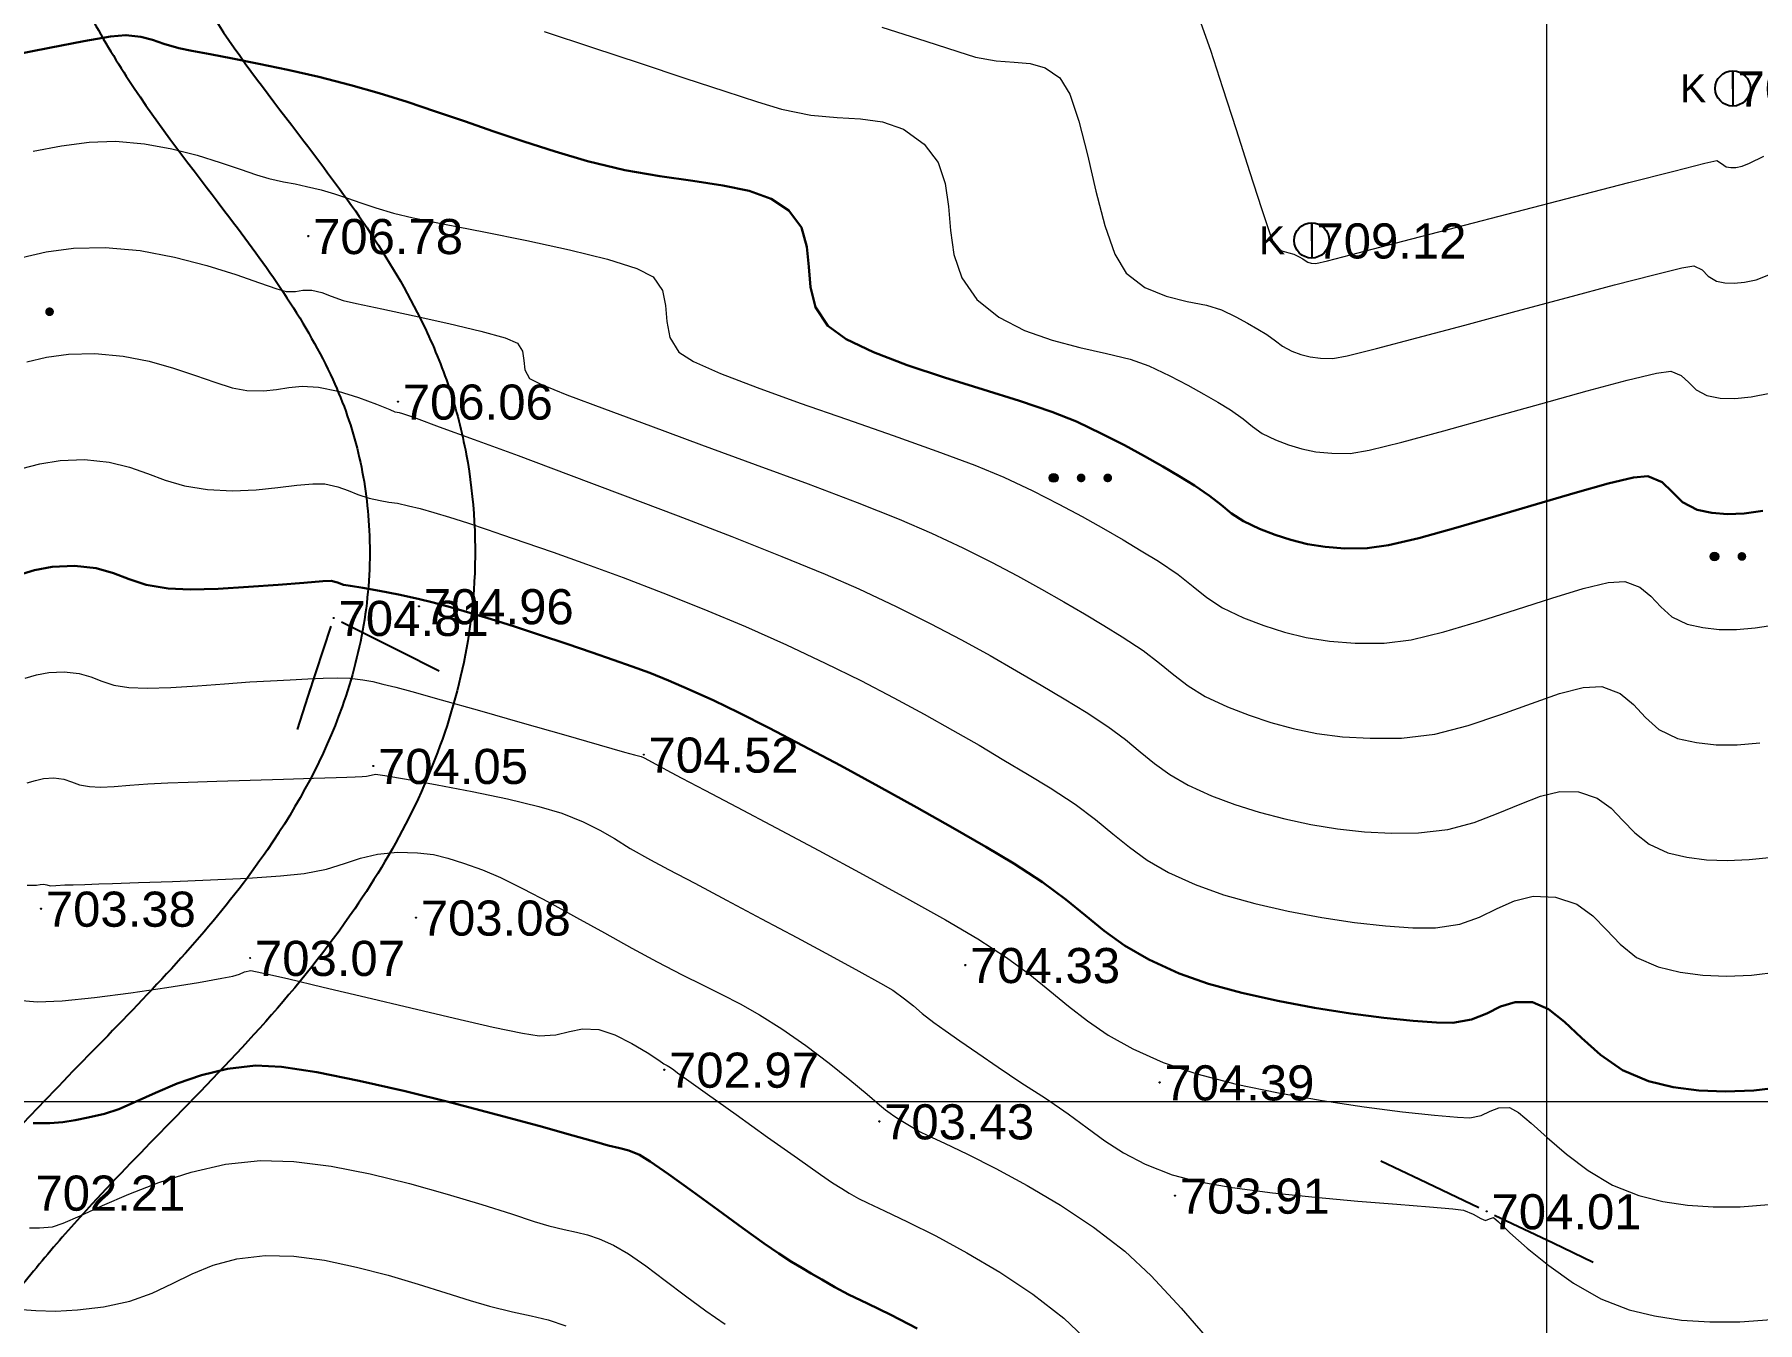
# Model space of a CAD drawing. Header units: feet. Extents: x 3381 to 1374491, y 675186 to 8751562.
# Drawn here: x 686570.24 to 686619.31, y 4376239.87 to 4376276.54 of the extents above; entities that cross this region are included whole.
import ezdxf
from ezdxf.enums import TextEntityAlignment as Align

# ---------------------------------------------------------------- set-up
doc = ezdxf.new("R2010")
doc.units = ezdxf.units.FT
doc.header["$MEASUREMENT"] = 0
doc.header["$PDMODE"] = 34
doc.header["$PDSIZE"] = 0.01
doc.layers.get('0').update_dxf_attribs({"linetype": 'CONTINUOUS'})
for name, color, linetype in [('0_Point_Height', 2, 'CONTINUOUS'), ('0_Point_Point', 7, 'CONTINUOUS'), ('col bitkisi', 7, 'CONTINUOUS'), ('Lep-Stolb', 7, 'CONTINUOUS'), ('polygon', 5, 'CONTINUOUS')]:
    doc.layers.add(name, color=color, linetype=linetype)
for name, color, linetype, lineweight in [('ANA HORIZONTAL', 24, 'CONTINUOUS', 30), ('HORIZANTAL', 24, 'CONTINUOUS', 13), ('km setka', 170, 'CONTINUOUS', 15)]:
    doc.layers.add(name, color=color, linetype=linetype, lineweight=lineweight)
doc.styles.get("Standard").update_dxf_attribs({"font": 'arial.ttf', "height": 2.5})

msp = doc.modelspace()

# ---------------------------------------------------------------- hatches: boundary and pattern name
at = {"layer": 'col bitkisi', "ltscale": 1.5}
h = msp.add_hatch(color=256, dxfattribs=at)
edge = h.paths.add_edge_path()
edge.add_arc((686570.672, 4376268.646), 0.125, 0, 360)
h = msp.add_hatch(color=256, dxfattribs=at)
edge = h.paths.add_edge_path()
edge.add_arc((686599.266, 4376263.915), 0.125, 0, 360)
h = msp.add_hatch(color=256, dxfattribs=at)
edge = h.paths.add_edge_path()
edge.add_arc((686600.049, 4376263.915), 0.125, 0, 360)
h = msp.add_hatch(color=256, dxfattribs=at)
edge = h.paths.add_edge_path()
edge.add_arc((686600.807, 4376263.915), 0.125, 0, 360)
h = msp.add_hatch(color=256, dxfattribs=at)
edge = h.paths.add_edge_path()
edge.add_arc((686618.084, 4376261.68), 0.125, 0, 360)
h = msp.add_hatch(color=256, dxfattribs=at)
edge = h.paths.add_edge_path()
edge.add_arc((686618.867, 4376261.68), 0.125, 0, 360)

# ---------------------------------------------------------------- linework, layer by layer
at = {"linetype": 'Continuous'}
for points, knots in [([(686613.86, 4376350.079), (686615.681, 4376346.609), (686621.987, 4376334.591), (686631.884, 4376316.609), (686645.879, 4376297.345), (686656.65, 4376277.147), (686667.613, 4376259.262), (686676.741, 4376241.858), (686690.156, 4376223.337), (686706.755, 4376209.048), (686718.29, 4376194.211), (686726.22, 4376183.729), (686737.538, 4376171.81), (686745.787, 4376161.118), (686750.231, 4376155.358)], [0, 0, 0, 0, 11.75951, 40.72321, 61.46233, 83.054979, 109.290717, 124.392744, 141.962718, 177.533008, 189.558821, 198.276488, 216.955448, 238.768866, 238.768866, 238.768866, 238.768866]), ([(686618.617, 4376329.549), (686614.677, 4376325.786), (686614.149, 4376325.735), (686612.56, 4376325.576), (686611.496, 4376325.459), (686608.545, 4376325.052), (686606.668, 4376324.698), (686603.89, 4376323.82), (686602.938, 4376323.449), (686601.448, 4376322.712), (686600.888, 4376322.395), (686599.727, 4376321.64), (686599.14, 4376321.193), (686598.024, 4376320.244), (686597.495, 4376319.74), (686596.253, 4376318.469), (686595.563, 4376317.682), (686594.452, 4376316.364), (686594.018, 4376315.834), (686593.161, 4376314.788), (686592.737, 4376314.267), (686591.47, 4376312.712), (686590.638, 4376311.684), (686588.158, 4376308.616), (686586.531, 4376306.593), (686583.622, 4376302.998), (686582.346, 4376301.428), (686580.31, 4376298.949), (686579.568, 4376298.051), (686578.136, 4376296.33), (686577.447, 4376295.507), (686576.218, 4376294.053), (686575.684, 4376293.424), (686574.315, 4376291.823), (686573.442, 4376290.818), (686572.01, 4376288.876), (686571.423, 4376287.966), (686570.658, 4376286.313), (686570.409, 4376285.609), (686570.175, 4376284.487), (686570.121, 4376284.094), (686570.073, 4376283.3), (686570.078, 4376282.904), (686570.198, 4376281.304), (686570.513, 4376280.131), (686571.225, 4376278.287), (686571.562, 4376277.58), (686572.287, 4376276.244), (686572.679, 4376275.612), (686573.966, 4376273.69), (686574.914, 4376272.496), (686576.378, 4376270.562), (686576.929, 4376269.812), (686577.93, 4376268.28), (686578.377, 4376267.503), (686579.047, 4376266.033), (686579.289, 4376265.346), (686579.634, 4376263.91), (686579.739, 4376263.169), (686579.817, 4376261.572), (686579.77, 4376260.718), (686579.506, 4376259.038), (686579.29, 4376258.207), (686578.494, 4376255.973), (686577.763, 4376254.62), (686576.29, 4376252.473), (686575.636, 4376251.645), (686574.245, 4376250.037), (686573.506, 4376249.254), (686572.005, 4376247.702), (686571.243, 4376246.933), (686569.921, 4376245.549), (686569.356, 4376244.941), (686568.261, 4376243.688), (686567.733, 4376243.049), (686566.193, 4376241.102), (686565.228, 4376239.765), (686563.529, 4376237.301), (686562.781, 4376236.18), (686561.312, 4376233.911), (686560.593, 4376232.765), (686558.492, 4376229.291), (686557.166, 4376226.927), (686554.77, 4376222.238), (686553.691, 4376219.917), (686552.027, 4376215.893), (686551.39, 4376214.209), (686550.232, 4376210.803), (686549.71, 4376209.086), (686548.697, 4376205.458), (686548.214, 4376203.545), (686547.431, 4376200.253), (686547.116, 4376198.876), (686546.502, 4376196.111), (686546.207, 4376194.723), (686545.783, 4376192.55), (686545.637, 4376191.775), (686545.398, 4376190.375), (686545.303, 4376189.756), (686545.063, 4376187.792), (686544.987, 4376186.448), (686544.99, 4376183.432), (686545.111, 4376181.76), (686545.551, 4376178.468), (686545.868, 4376176.849), (686546.508, 4376174.133), (686546.801, 4376173.025), (686547.366, 4376171.027), (686547.632, 4376170.134), (686548.125, 4376168.52), (686548.351, 4376167.79), (686548.847, 4376166.316), (686549.116, 4376165.576), (686549.572, 4376164.485), (686549.728, 4376164.132), (686550.231, 4376163.078), (686550.592, 4376162.417), (686551.273, 4376161.147), (686551.593, 4376160.538), (686551.991, 4376159.636), (686552.112, 4376159.332), (686552.299, 4376158.778), (686552.37, 4376158.531), (686552.493, 4376158.007), (686552.545, 4376157.734), (686552.679, 4376156.898), (686552.741, 4376156.307), (686550.557, 4376151.893)], [0, 0, 0, 0, 1.504182, 1.504182, 4.512547, 4.512547, 9.897023, 9.897023, 12.795834, 12.795834, 14.604059, 14.604059, 16.662244, 16.662244, 18.72043, 18.72043, 21.69221, 21.69221, 23.690537, 23.690537, 25.688865, 25.688865, 29.68552, 29.68552, 37.678831, 37.678831, 43.858623, 43.858623, 47.338723, 47.338723, 50.479181, 50.479181, 52.843093, 52.843093, 56.452422, 56.452422, 59.343353, 59.343353, 61.301717, 61.301717, 62.310714, 62.310714, 63.319712, 63.319712, 66.426739, 66.426739, 68.50177, 68.50177, 70.576802, 70.576802, 75.092259, 75.092259, 77.984383, 77.984383, 80.876507, 80.876507, 83.368148, 83.368148, 85.859789, 85.859789, 88.693846, 88.693846, 91.527902, 91.527902, 96.504404, 96.504404, 99.813748, 99.813748, 103.123092, 103.123092, 106.359907, 106.359907, 108.778682, 108.778682, 111.197456, 111.197456, 116.035005, 116.035005, 120.025858, 120.025858, 124.016711, 124.016711, 131.998417, 131.998417, 139.538843, 139.538843, 144.840516, 144.840516, 150.142189, 150.142189, 155.992549, 155.992549, 160.212599, 160.212599, 164.43265, 164.43265, 166.77754, 166.77754, 168.584028, 168.584028, 172.423705, 172.423705, 177.221179, 177.221179, 182.018653, 182.018653, 185.384546, 185.384546, 188.140377, 188.140377, 190.397291, 190.397291, 192.654204, 192.654204, 193.73589, 193.73589, 195.899262, 195.899262, 198.062634, 198.062634, 199.190084, 199.190084, 200.13488, 200.13488, 201.079676, 201.079676, 202.923933, 202.923933, 202.923933, 202.923933]), ([(686622.52, 4376323.079), (686614.958, 4376322.799), (686614.429, 4376322.748), (686612.851, 4376322.59), (686611.814, 4376322.475), (686609.013, 4376322.087), (686607.305, 4376321.756), (686604.888, 4376320.988), (686604.08, 4376320.669), (686602.831, 4376320.047), (686602.362, 4376319.779), (686601.213, 4376319.021), (686600.543, 4376318.475), (686599.232, 4376317.251), (686598.595, 4376316.575), (686597.331, 4376315.14), (686596.705, 4376314.38), (686594.558, 4376311.759), (686593.079, 4376309.934), (686590.152, 4376306.308), (686588.702, 4376304.508), (686584.315, 4376299.085), (686581.339, 4376295.443), (686577.62, 4376291.07), (686577.135, 4376290.508), (686576.194, 4376289.398), (686575.738, 4376288.848), (686574.75, 4376287.56), (686574.253, 4376286.824), (686573.566, 4376285.505), (686573.339, 4376284.919), (686573.151, 4376284.079), (686573.112, 4376283.819), (686573.076, 4376283.29), (686573.078, 4376283.014), (686573.162, 4376281.905), (686573.392, 4376281.002), (686573.944, 4376279.576), (686574.188, 4376279.047), (686574.726, 4376278.027), (686575.02, 4376277.532), (686576.104, 4376275.852), (686576.996, 4376274.706), (686578.514, 4376272.715), (686579.127, 4376271.899), (686580.297, 4376270.163), (686580.852, 4376269.245), (686581.599, 4376267.691), (686581.845, 4376267.096), (686582.255, 4376265.861), (686582.417, 4376265.23), (686582.774, 4376263.316), (686582.843, 4376262.011), (686582.672, 4376259.61), (686582.471, 4376258.515), (686581.869, 4376256.404), (686581.468, 4376255.385), (686580.514, 4376253.446), (686579.963, 4376252.525), (686578.582, 4376250.51), (686577.719, 4376249.445), (686575.934, 4376247.439), (686575.013, 4376246.494), (686573.347, 4376244.787), (686572.598, 4376244.021), (686571.421, 4376242.746), (686570.976, 4376242.242), (686570.104, 4376241.207), (686569.678, 4376240.678), (686568.424, 4376239.062), (686567.619, 4376237.945), (686566.092, 4376235.736), (686565.365, 4376234.649), (686563.944, 4376232.46), (686563.249, 4376231.355), (686561.22, 4376228.012), (686559.94, 4376225.744), (686557.563, 4376221.128), (686556.466, 4376218.781), (686554.812, 4376214.778), (686554.196, 4376213.144), (686553.073, 4376209.836), (686552.565, 4376208.159), (686551.567, 4376204.577), (686551.087, 4376202.667), (686550.316, 4376199.414), (686550.01, 4376198.074), (686549.419, 4376195.401), (686549.135, 4376194.066), (686548.72, 4376191.94), (686548.571, 4376191.145), (686548.338, 4376189.757), (686548.249, 4376189.16), (686548.112, 4376187.966), (686548.062, 4376187.366), (686547.967, 4376185.557), (686547.976, 4376184.342), (686548.166, 4376181.209), (686548.446, 4376179.3), (686549.236, 4376175.493), (686549.743, 4376173.594), (686550.489, 4376171.053), (686550.683, 4376170.412), (686551.076, 4376169.134), (686551.274, 4376168.505), (686551.668, 4376167.343), (686551.863, 4376166.807), (686552.215, 4376165.933), (686552.363, 4376165.588), (686552.645, 4376164.981), (686552.776, 4376164.715), (686553.056, 4376164.171), (686553.203, 4376163.896), (686553.654, 4376163.055), (686553.969, 4376162.476), (686554.494, 4376161.404), (686554.711, 4376160.924), (686555.031, 4376160.081), (686555.148, 4376159.728), (686555.345, 4376159.009), (686555.423, 4376158.652), (686555.618, 4376157.594), (686555.695, 4376156.905), (686555.773, 4376156.163), (686555.781, 4376156.082), (686557.516, 4376151.77)], [0, 0, 0, 0, 1.519576, 1.519576, 4.558728, 4.558728, 9.930594, 9.930594, 12.837598, 12.837598, 14.698947, 14.698947, 17.596272, 17.596272, 20.493598, 20.493598, 23.430765, 23.430765, 30.540606, 30.540606, 37.650448, 37.650448, 51.870131, 51.870131, 53.943342, 53.943342, 56.016553, 56.016553, 58.839775, 58.839775, 61.186701, 61.186701, 62.257023, 62.257023, 63.327345, 63.327345, 66.426341, 66.426341, 68.26825, 68.26825, 70.110159, 70.110159, 74.62153, 74.62153, 77.595, 77.595, 80.568471, 80.568471, 82.304355, 82.304355, 84.04024, 84.04024, 87.512009, 87.512009, 90.504027, 90.504027, 93.496045, 93.496045, 96.488063, 96.488063, 100.372173, 100.372173, 104.256283, 104.256283, 107.517701, 107.517701, 109.618427, 109.618427, 111.719153, 111.719153, 115.920605, 115.920605, 119.858792, 119.858792, 123.796978, 123.796978, 131.673352, 131.673352, 139.553481, 139.553481, 144.894421, 144.894421, 150.235361, 150.235361, 156.190392, 156.190392, 160.321983, 160.321983, 164.453574, 164.453574, 166.899961, 166.899961, 168.797126, 168.797126, 170.694291, 170.694291, 174.488621, 174.488621, 180.488906, 180.488906, 186.48919, 186.48919, 188.508696, 188.508696, 190.528201, 190.528201, 192.322947, 192.322947, 193.52533, 193.52533, 194.478712, 194.478712, 195.432094, 195.432094, 197.338858, 197.338858, 198.784376, 198.784376, 199.759029, 199.759029, 200.733681, 200.733681, 202.682985, 202.682985, 202.923933, 202.923933, 202.923933, 202.923933])]:
    msp.add_open_spline(points, degree=3, knots=knots, dxfattribs=at)
at = {"layer": '0_Point_Point'}
for p in [(686618.608, 4376275.002, 709.343), (686578.039, 4376270.8, 706.78), (686606.615, 4376270.675, 709.122), (686580.595, 4376266.088, 706.059), (686578.766, 4376259.93, 704.808), (686581.191, 4376260.263, 704.96), (686587.595, 4376256.039, 704.516), (686579.889, 4376255.716, 704.053), (686570.43, 4376251.652, 703.384), (686581.108, 4376251.399, 703.081), (686576.385, 4376250.252, 703.067), (686596.751, 4376250.048, 704.327), (686588.176, 4376247.069, 702.971), (686602.283, 4376246.708, 704.388), (686594.303, 4376245.598, 703.435), (686602.724, 4376243.483, 703.913), (686611.601, 4376243.039, 704.007)]:
    msp.add_point(p, dxfattribs=at)
at = {"layer": 'ANA HORIZONTAL', "color": 16, "lineweight": 30}
for points, elevation in [([(686569.562, 4376275.94), (686570.666, 4376276.16), (686571.645, 4376276.348), (686572.403, 4376276.477), (686572.845, 4376276.52), (686573.27, 4376276.475), (686573.599, 4376276.386), (686573.928, 4376276.272), (686574.352, 4376276.153), (686574.722, 4376276.076), (686575.241, 4376275.977), (686575.886, 4376275.854), (686576.634, 4376275.706), (686577.46, 4376275.531), (686578.341, 4376275.329), (686579.253, 4376275.098), (686580.056, 4376274.869), (686580.858, 4376274.617), (686581.665, 4376274.348), (686582.484, 4376274.067), (686583.32, 4376273.78), (686584.179, 4376273.491), (686585.068, 4376273.207), (686585.993, 4376272.934), (686587.051, 4376272.68), (686588.056, 4376272.504), (686588.992, 4376272.37), (686589.842, 4376272.242), (686590.591, 4376272.084), (686591.223, 4376271.859), (686591.722, 4376271.531), (686592.083, 4376271.041), (686592.238, 4376270.498), (686592.29, 4376269.924), (686592.339, 4376269.342), (686592.487, 4376268.775), (686592.836, 4376268.246), (686593.354, 4376267.869), (686594.134, 4376267.496), (686595.095, 4376267.129), (686596.162, 4376266.773), (686597.255, 4376266.43), (686598.297, 4376266.105), (686599.211, 4376265.801), (686599.917, 4376265.521), (686600.641, 4376265.175), (686601.284, 4376264.846), (686601.857, 4376264.534), (686602.373, 4376264.239), (686602.842, 4376263.961), (686603.278, 4376263.698), (686603.709, 4376263.408), (686604.037, 4376263.147), (686604.334, 4376262.907), (686604.674, 4376262.682), (686605.13, 4376262.464), (686605.575, 4376262.294), (686606.024, 4376262.149), (686606.493, 4376262.034), (686607, 4376261.952), (686607.562, 4376261.91), (686608.196, 4376261.912), (686608.803, 4376261.999), (686609.671, 4376262.204), (686610.718, 4376262.492), (686611.862, 4376262.826), (686613.021, 4376263.172), (686614.115, 4376263.494), (686615.062, 4376263.757), (686615.78, 4376263.925), (686616.188, 4376263.963), (686616.595, 4376263.791), (686616.884, 4376263.515), (686617.175, 4376263.224), (686617.589, 4376263.009), (686618.01, 4376262.919), (686618.454, 4376262.885), (686618.935, 4376262.905), (686619.466, 4376262.978)], 707.5), ([(686569.776, 4376261.148), (686570.244, 4376261.286), (686570.75, 4376261.388), (686571.378, 4376261.416), (686571.999, 4376261.344), (686572.488, 4376261.203), (686572.934, 4376261.032), (686573.425, 4376260.872), (686574.051, 4376260.764), (686574.678, 4376260.741), (686575.47, 4376260.762), (686576.333, 4376260.811), (686577.179, 4376260.873), (686577.915, 4376260.933), (686578.45, 4376260.977), (686578.695, 4376260.989), (686578.871, 4376260.939), (686579.046, 4376260.875), (686579.239, 4376260.84), (686579.594, 4376260.783), (686580.066, 4376260.703), (686580.606, 4376260.601), (686581.169, 4376260.475), (686581.599, 4376260.366), (686582.09, 4376260.233), (686582.64, 4376260.075), (686583.248, 4376259.893), (686583.912, 4376259.685), (686584.629, 4376259.451), (686585.399, 4376259.191), (686586.121, 4376258.945), (686586.725, 4376258.738), (686587.259, 4376258.551), (686587.767, 4376258.362), (686588.296, 4376258.15), (686588.889, 4376257.896), (686589.593, 4376257.577), (686590.292, 4376257.241), (686591.153, 4376256.805), (686592.134, 4376256.293), (686593.192, 4376255.728), (686594.284, 4376255.134), (686595.367, 4376254.535), (686596.399, 4376253.954), (686597.336, 4376253.416), (686598.135, 4376252.943), (686598.953, 4376252.41), (686599.609, 4376251.916), (686600.172, 4376251.454), (686600.709, 4376251.019), (686601.288, 4376250.604), (686601.977, 4376250.202), (686602.843, 4376249.807), (686603.677, 4376249.515), (686604.629, 4376249.255), (686605.65, 4376249.026), (686606.695, 4376248.832), (686607.717, 4376248.671), (686608.668, 4376248.547), (686609.502, 4376248.46), (686610.173, 4376248.412), (686610.633, 4376248.404), (686611.17, 4376248.495), (686611.603, 4376248.673), (686611.994, 4376248.864), (686612.407, 4376248.993), (686612.905, 4376248.987), (686613.361, 4376248.796), (686613.817, 4376248.435), (686614.299, 4376247.977), (686614.839, 4376247.493), (686615.466, 4376247.056), (686616.208, 4376246.739), (686616.911, 4376246.574), (686617.638, 4376246.477), (686618.401, 4376246.446), (686619.21, 4376246.481), (686620.077, 4376246.578)], 705), ([(686570.206, 4376245.55), (686570.676, 4376245.549), (686571.052, 4376245.576), (686571.397, 4376245.63), (686571.77, 4376245.71), (686572.234, 4376245.815), (686572.649, 4376245.949), (686573.135, 4376246.159), (686573.69, 4376246.412), (686574.31, 4376246.675), (686574.994, 4376246.914), (686575.738, 4376247.096), (686576.539, 4376247.188), (686577.279, 4376247.148), (686578.287, 4376246.994), (686579.485, 4376246.754), (686580.794, 4376246.454), (686582.135, 4376246.122), (686583.43, 4376245.784), (686584.601, 4376245.467), (686585.569, 4376245.199), (686586.255, 4376245.006), (686586.581, 4376244.914), (686586.909, 4376244.838), (686587.169, 4376244.773), (686587.475, 4376244.648), (686587.774, 4376244.459), (686588.301, 4376244.091), (686588.972, 4376243.608), (686589.705, 4376243.075), (686590.416, 4376242.559), (686591.022, 4376242.124), (686591.44, 4376241.835), (686591.803, 4376241.603), (686592.094, 4376241.424), (686592.364, 4376241.266), (686592.661, 4376241.095), (686593.033, 4376240.877), (686593.424, 4376240.671), (686593.968, 4376240.411), (686594.632, 4376240.091), (686595.382, 4376239.704)], 702.5)]:
    msp.add_lwpolyline(points, dxfattribs=dict(at, elevation=elevation))
at = {"layer": 'col bitkisi', "lineweight": 13, "ltscale": 1.5}
for centre in [(686599.266, 4376263.915), (686618.084, 4376261.68)]:
    msp.add_circle(centre, 0.125, dxfattribs=at)
at = {"layer": 'HORIZANTAL', "color": 16, "linetype": 'Continuous', "lineweight": 20}
for points, elevation in [([(686584.756, 4376276.628), (686586.138, 4376276.17), (686587.494, 4376275.718), (686588.766, 4376275.295), (686589.899, 4376274.922), (686590.834, 4376274.621), (686591.516, 4376274.415), (686592.355, 4376274.243), (686593.098, 4376274.177), (686593.769, 4376274.141), (686594.392, 4376274.055), (686594.989, 4376273.841), (686595.583, 4376273.42), (686595.976, 4376272.899), (686596.178, 4376272.298), (686596.268, 4376271.643), (686596.325, 4376270.959), (686596.427, 4376270.272), (686596.654, 4376269.609), (686597.083, 4376268.995), (686597.709, 4376268.49), (686598.437, 4376268.115), (686599.222, 4376267.839), (686600.017, 4376267.631), (686600.773, 4376267.461), (686601.443, 4376267.298), (686601.982, 4376267.11), (686602.576, 4376266.824), (686603.091, 4376266.555), (686603.542, 4376266.304), (686603.942, 4376266.068), (686604.307, 4376265.849), (686604.666, 4376265.602), (686604.934, 4376265.383), (686605.208, 4376265.184), (686605.588, 4376264.995), (686605.957, 4376264.856), (686606.334, 4376264.743), (686606.737, 4376264.661), (686607.189, 4376264.616), (686607.708, 4376264.613), (686608.252, 4376264.705), (686609.181, 4376264.933), (686610.383, 4376265.255), (686611.74, 4376265.633), (686613.139, 4376266.027), (686614.464, 4376266.396), (686615.6, 4376266.7), (686616.432, 4376266.901), (686616.844, 4376266.958), (686617.141, 4376266.833), (686617.352, 4376266.632), (686617.564, 4376266.42), (686617.866, 4376266.262), (686618.251, 4376266.187), (686618.667, 4376266.175), (686619.132, 4376266.223), (686619.665, 4376266.33)], 708), ([(686594.376, 4376276.751), (686595.627, 4376276.344), (686596.541, 4376276.051), (686597.04, 4376275.897), (686597.627, 4376275.784), (686598.138, 4376275.748), (686598.595, 4376275.711), (686599.023, 4376275.591), (686599.444, 4376275.308), (686599.729, 4376274.839), (686599.987, 4376274.068), (686600.23, 4376273.111), (686600.472, 4376272.083), (686600.727, 4376271.102), (686601.008, 4376270.284), (686601.331, 4376269.744), (686601.868, 4376269.337), (686602.467, 4376269.09), (686603.069, 4376268.941), (686603.615, 4376268.831), (686604.046, 4376268.699), (686604.451, 4376268.502), (686604.79, 4376268.32), (686605.08, 4376268.153), (686605.335, 4376268), (686605.587, 4376267.821), (686605.78, 4376267.667), (686606.046, 4376267.526), (686606.302, 4376267.432), (686606.568, 4376267.361), (686606.867, 4376267.32), (686607.221, 4376267.315), (686607.626, 4376267.395), (686608.459, 4376267.601), (686609.611, 4376267.903), (686610.974, 4376268.267), (686612.439, 4376268.661), (686613.898, 4376269.053), (686615.242, 4376269.41), (686616.363, 4376269.701), (686617.152, 4376269.892), (686617.501, 4376269.953), (686617.734, 4376269.836), (686617.905, 4376269.658), (686618.142, 4376269.516), (686618.384, 4376269.469), (686618.645, 4376269.461), (686618.937, 4376269.492), (686619.271, 4376269.559), (686619.635, 4376269.7)], 708.5), ([(686603.459, 4376276.858), (686603.73, 4376276.088), (686604.078, 4376275.031), (686604.464, 4376273.832), (686604.847, 4376272.634), (686605.187, 4376271.582), (686605.444, 4376270.82), (686605.578, 4376270.493), (686605.765, 4376270.376), (686605.964, 4376270.324), (686606.111, 4376270.288), (686606.263, 4376270.209), (686606.364, 4376270.15), (686606.433, 4376270.102), (686606.503, 4376270.058), (686606.604, 4376270.031), (686606.734, 4376270.016), (686607.068, 4376270.099), (686607.938, 4376270.324), (686609.21, 4376270.654), (686610.751, 4376271.055), (686612.428, 4376271.491), (686614.105, 4376271.926), (686615.651, 4376272.324), (686616.93, 4376272.651), (686617.81, 4376272.871), (686618.157, 4376272.948), (686618.287, 4376272.864), (686618.418, 4376272.77), (686618.548, 4376272.749), (686618.699, 4376272.755), (686618.878, 4376272.787), (686619.087, 4376272.876), (686619.491, 4376273.075)], 709), ([(686570.2, 4376273.214), (686571.009, 4376273.372), (686571.798, 4376273.475), (686572.551, 4376273.499), (686573.372, 4376273.429), (686574.152, 4376273.288), (686574.877, 4376273.103), (686575.531, 4376272.899), (686576.099, 4376272.702), (686576.564, 4376272.539), (686576.912, 4376272.436), (686577.334, 4376272.346), (686577.663, 4376272.283), (686577.992, 4376272.216), (686578.41, 4376272.113), (686578.787, 4376272.002), (686579.152, 4376271.88), (686579.534, 4376271.747), (686579.963, 4376271.604), (686580.469, 4376271.452), (686581.025, 4376271.324), (686581.922, 4376271.143), (686583.042, 4376270.922), (686584.268, 4376270.673), (686585.48, 4376270.408), (686586.562, 4376270.14), (686587.395, 4376269.881), (686587.861, 4376269.643), (686588.126, 4376269.254), (686588.216, 4376268.819), (686588.247, 4376268.365), (686588.333, 4376267.916), (686588.588, 4376267.497), (686589.006, 4376267.233), (686589.78, 4376266.89), (686590.823, 4376266.488), (686592.048, 4376266.046), (686593.369, 4376265.585), (686594.696, 4376265.123), (686595.944, 4376264.681), (686597.025, 4376264.278), (686597.852, 4376263.932), (686598.671, 4376263.543), (686599.411, 4376263.17), (686600.08, 4376262.814), (686600.688, 4376262.473), (686601.246, 4376262.149), (686601.763, 4376261.84), (686602.249, 4376261.547), (686602.814, 4376261.168), (686603.242, 4376260.827), (686603.631, 4376260.513), (686604.076, 4376260.218), (686604.673, 4376259.932), (686605.255, 4376259.71), (686605.842, 4376259.52), (686606.456, 4376259.37), (686607.119, 4376259.264), (686607.854, 4376259.208), (686608.683, 4376259.21), (686609.449, 4376259.31), (686610.378, 4376259.533), (686611.4, 4376259.834), (686612.447, 4376260.169), (686613.453, 4376260.495), (686614.347, 4376260.765), (686615.063, 4376260.938), (686615.531, 4376260.968), (686615.962, 4376260.808), (686616.278, 4376260.548), (686616.556, 4376260.247), (686616.875, 4376259.963), (686617.313, 4376259.755), (686617.757, 4376259.654), (686618.219, 4376259.604), (686618.711, 4376259.602), (686619.241, 4376259.646), (686619.818, 4376259.737)], 707), ([(686569.885, 4376270.188), (686570.579, 4376270.352), (686571.353, 4376270.458), (686572.258, 4376270.478), (686573.252, 4376270.387), (686574.231, 4376270.202), (686575.153, 4376269.963), (686575.974, 4376269.706), (686576.653, 4376269.471), (686577.146, 4376269.297), (686577.411, 4376269.222), (686577.673, 4376269.226), (686577.883, 4376269.26), (686578.142, 4376269.257), (686578.425, 4376269.189), (686578.694, 4376269.086), (686579.031, 4376268.97), (686579.416, 4376268.882), (686580.138, 4376268.729), (686581.059, 4376268.532), (686582.042, 4376268.314), (686582.952, 4376268.097), (686583.65, 4376267.903), (686584, 4376267.754), (686584.14, 4376267.522), (686584.174, 4376267.262), (686584.206, 4376266.996), (686584.341, 4376266.749), (686584.666, 4376266.582), (686585.406, 4376266.282), (686586.474, 4376265.878), (686587.782, 4376265.396), (686589.242, 4376264.861), (686590.769, 4376264.301), (686592.274, 4376263.743), (686593.67, 4376263.213), (686594.871, 4376262.737), (686595.787, 4376262.344), (686596.679, 4376261.921), (686597.493, 4376261.515), (686598.239, 4376261.124), (686598.924, 4376260.749), (686599.557, 4376260.388), (686600.145, 4376260.043), (686600.697, 4376259.712), (686601.221, 4376259.396), (686601.817, 4376259.003), (686602.282, 4376258.642), (686602.687, 4376258.309), (686603.098, 4376257.995), (686603.585, 4376257.694), (686604.215, 4376257.401), (686604.832, 4376257.163), (686605.45, 4376256.954), (686606.088, 4376256.779), (686606.761, 4376256.642), (686607.488, 4376256.548), (686608.285, 4376256.502), (686609.171, 4376256.509), (686610.119, 4376256.625), (686611.074, 4376256.866), (686612.004, 4376257.176), (686612.879, 4376257.498), (686613.67, 4376257.776), (686614.345, 4376257.953), (686614.874, 4376257.973), (686615.398, 4376257.779), (686615.781, 4376257.464), (686616.118, 4376257.098), (686616.505, 4376256.754), (686617.037, 4376256.501), (686617.575, 4376256.379), (686618.136, 4376256.318), (686618.733, 4376256.315), (686619.376, 4376256.37)], 706.5), ([(686570.021, 4376267.218), (686570.582, 4376267.353), (686571.213, 4376267.441), (686571.965, 4376267.458), (686572.766, 4376267.384), (686573.512, 4376267.236), (686574.199, 4376267.043), (686574.823, 4376266.834), (686575.382, 4376266.638), (686575.872, 4376266.484), (686576.291, 4376266.402), (686576.76, 4376266.391), (686577.138, 4376266.434), (686577.485, 4376266.492), (686577.861, 4376266.527), (686578.326, 4376266.501), (686578.89, 4376266.383), (686579.47, 4376266.204), (686579.986, 4376266.014), (686580.359, 4376265.862), (686580.508, 4376265.798), (686580.568, 4376265.787), (686580.627, 4376265.776), (686580.723, 4376265.748), (686580.862, 4376265.704), (686581.112, 4376265.614), (686581.771, 4376265.374), (686582.763, 4376265.011), (686584.014, 4376264.55), (686585.448, 4376264.017), (686586.991, 4376263.438), (686588.569, 4376262.839), (686590.106, 4376262.245), (686591.527, 4376261.683), (686592.758, 4376261.177), (686593.723, 4376260.755), (686594.784, 4376260.252), (686595.754, 4376259.768), (686596.642, 4376259.303), (686597.458, 4376258.856), (686598.211, 4376258.427), (686598.911, 4376258.015), (686599.568, 4376257.622), (686600.192, 4376257.245), (686600.812, 4376256.841), (686601.309, 4376256.467), (686601.735, 4376256.117), (686602.142, 4376255.788), (686602.58, 4376255.473), (686603.102, 4376255.169), (686603.758, 4376254.869), (686604.424, 4376254.621), (686605.122, 4376254.399), (686605.846, 4376254.208), (686606.59, 4376254.049), (686607.35, 4376253.927), (686608.118, 4376253.844), (686608.889, 4376253.803), (686609.658, 4376253.807), (686610.489, 4376253.907), (686611.24, 4376254.109), (686611.924, 4376254.367), (686612.551, 4376254.63), (686613.135, 4376254.852), (686613.686, 4376254.984), (686614.218, 4376254.977), (686614.745, 4376254.8), (686615.145, 4376254.513), (686615.481, 4376254.166), (686615.82, 4376253.807), (686616.224, 4376253.485), (686616.76, 4376253.247), (686617.301, 4376253.12), (686617.861, 4376253.045), (686618.448, 4376253.022), (686619.071, 4376253.048), (686619.739, 4376253.123)], 706), ([(686569.881, 4376264.179), (686570.397, 4376264.319), (686570.972, 4376264.415), (686571.671, 4376264.437), (686572.372, 4376264.366), (686572.949, 4376264.224), (686573.459, 4376264.044), (686573.961, 4376263.856), (686574.512, 4376263.691), (686575.171, 4376263.583), (686575.886, 4376263.552), (686576.559, 4376263.58), (686577.173, 4376263.64), (686577.714, 4376263.706), (686578.165, 4376263.749), (686578.511, 4376263.745), (686578.883, 4376263.666), (686579.177, 4376263.559), (686579.454, 4376263.442), (686579.777, 4376263.337), (686580.09, 4376263.268), (686580.337, 4376263.229), (686580.585, 4376263.192), (686580.898, 4376263.125), (686581.225, 4376263.041), (686581.614, 4376262.932), (686582.063, 4376262.797), (686582.57, 4376262.636), (686583.131, 4376262.448), (686583.568, 4376262.299), (686584.206, 4376262.08), (686585.013, 4376261.8), (686585.959, 4376261.462), (686587.011, 4376261.076), (686588.138, 4376260.646), (686589.309, 4376260.181), (686590.493, 4376259.685), (686591.658, 4376259.166), (686592.758, 4376258.646), (686593.773, 4376258.144), (686594.711, 4376257.659), (686595.58, 4376257.191), (686596.388, 4376256.739), (686597.142, 4376256.304), (686597.851, 4376255.884), (686598.522, 4376255.481), (686599.164, 4376255.094), (686599.882, 4376254.626), (686600.459, 4376254.191), (686600.953, 4376253.786), (686601.425, 4376253.403), (686601.934, 4376253.038), (686602.539, 4376252.685), (686603.3, 4376252.338), (686604.107, 4376252.051), (686605, 4376251.797), (686605.944, 4376251.579), (686606.901, 4376251.398), (686607.836, 4376251.258), (686608.713, 4376251.161), (686609.495, 4376251.11), (686610.145, 4376251.106), (686610.832, 4376251.207), (686611.398, 4376251.413), (686611.9, 4376251.657), (686612.391, 4376251.877), (686612.926, 4376252.007), (686613.561, 4376251.982), (686614.166, 4376251.778), (686614.625, 4376251.449), (686615.012, 4376251.05), (686615.402, 4376250.638), (686615.868, 4376250.267), (686616.484, 4376249.993), (686617.106, 4376249.847), (686617.75, 4376249.761), (686618.425, 4376249.734), (686619.141, 4376249.764), (686619.908, 4376249.851)], 705.5), ([(686569.978, 4376258.21), (686570.302, 4376258.305), (686570.651, 4376258.376), (686571.085, 4376258.395), (686571.514, 4376258.346), (686571.851, 4376258.248), (686572.159, 4376258.13), (686572.498, 4376258.02), (686572.93, 4376257.945), (686573.448, 4376257.929), (686574.122, 4376257.951), (686574.882, 4376257.997), (686575.656, 4376258.054), (686576.373, 4376258.106), (686576.963, 4376258.14), (686577.527, 4376258.167), (686578.024, 4376258.196), (686578.464, 4376258.218), (686578.86, 4376258.226), (686579.224, 4376258.211), (686579.594, 4376258.171), (686579.881, 4376258.118), (686580.166, 4376258.048), (686580.53, 4376257.957), (686580.985, 4376257.835), (686581.828, 4376257.6), (686582.92, 4376257.29), (686584.126, 4376256.946), (686585.307, 4376256.608), (686586.326, 4376256.316), (686587.045, 4376256.109), (686587.328, 4376256.028), (686587.441, 4376256.004), (686587.522, 4376255.988), (686587.601, 4376255.946), (686587.728, 4376255.878), (686588.021, 4376255.72), (686588.37, 4376255.532), (686588.68, 4376255.369), (686589.332, 4376255.027), (686590.251, 4376254.544), (686591.36, 4376253.958), (686592.584, 4376253.306), (686593.846, 4376252.626), (686595.072, 4376251.955), (686596.184, 4376251.331), (686597.107, 4376250.792), (686597.92, 4376250.267), (686598.588, 4376249.775), (686599.161, 4376249.313), (686599.69, 4376248.876), (686600.226, 4376248.458), (686600.82, 4376248.055), (686601.523, 4376247.663), (686602.385, 4376247.275), (686603.342, 4376246.949), (686604.461, 4376246.659), (686605.674, 4376246.406), (686606.914, 4376246.19), (686608.112, 4376246.012), (686609.2, 4376245.873), (686610.109, 4376245.775), (686610.772, 4376245.718), (686611.12, 4376245.703), (686611.444, 4376245.767), (686611.699, 4376245.885), (686611.947, 4376245.984), (686612.248, 4376245.992), (686612.504, 4376245.855), (686612.865, 4376245.551), (686613.324, 4376245.135), (686613.87, 4376244.665), (686614.493, 4376244.196), (686615.183, 4376243.784), (686615.932, 4376243.486), (686616.616, 4376243.32), (686617.32, 4376243.213), (686618.053, 4376243.163), (686618.821, 4376243.169), (686619.634, 4376243.23)], 704.5), ([(686570.036, 4376255.233), (686570.27, 4376255.299), (686570.501, 4376255.356), (686570.791, 4376255.374), (686571.078, 4376255.335), (686571.299, 4376255.261), (686571.521, 4376255.181), (686571.81, 4376255.126), (686572.123, 4376255.116), (686572.507, 4376255.133), (686572.957, 4376255.166), (686573.469, 4376255.203), (686574.036, 4376255.233), (686574.617, 4376255.254), (686575.436, 4376255.281), (686576.381, 4376255.31), (686577.337, 4376255.339), (686578.192, 4376255.365), (686578.83, 4376255.384), (686579.139, 4376255.394), (686579.376, 4376255.403), (686579.57, 4376255.412), (686579.7, 4376255.423), (686579.828, 4376255.456), (686579.955, 4376255.481), (686580.215, 4376255.442), (686580.84, 4376255.335), (686581.709, 4376255.178), (686582.706, 4376254.986), (686583.709, 4376254.777), (686584.601, 4376254.566), (686585.262, 4376254.371), (686585.871, 4376254.127), (686586.34, 4376253.892), (686586.756, 4376253.646), (686587.21, 4376253.369), (686587.789, 4376253.043), (686588.302, 4376252.771), (686589.047, 4376252.376), (686589.951, 4376251.896), (686590.943, 4376251.368), (686591.95, 4376250.83), (686592.9, 4376250.32), (686593.72, 4376249.875), (686594.338, 4376249.532), (686594.683, 4376249.33), (686595.023, 4376249.09), (686595.275, 4376248.884), (686595.523, 4376248.673), (686595.853, 4376248.417), (686596.174, 4376248.186), (686596.595, 4376247.889), (686597.105, 4376247.537), (686597.689, 4376247.14), (686598.336, 4376246.709), (686599.034, 4376246.256), (686599.68, 4376245.816), (686600.223, 4376245.414), (686600.728, 4376245.043), (686601.257, 4376244.7), (686601.874, 4376244.379), (686602.643, 4376244.074), (686603.374, 4376243.885), (686604.355, 4376243.717), (686605.499, 4376243.568), (686606.719, 4376243.438), (686607.93, 4376243.328), (686609.044, 4376243.237), (686609.975, 4376243.164), (686610.636, 4376243.109), (686610.94, 4376243.072), (686611.214, 4376242.959), (686611.433, 4376242.836), (686611.564, 4376242.776), (686611.682, 4376242.819), (686611.797, 4376242.858), (686611.934, 4376242.738), (686612.262, 4376242.428), (686612.75, 4376241.991), (686613.365, 4376241.491), (686614.076, 4376240.989), (686614.85, 4376240.548), (686615.655, 4376240.232), (686616.382, 4376240.058), (686617.145, 4376239.943), (686617.951, 4376239.889), (686618.805, 4376239.893), (686619.713, 4376239.957)], 704), ([(686570.037, 4376252.324), (686570.299, 4376252.318), (686570.4, 4376252.338), (686570.498, 4376252.353), (686570.594, 4376252.331), (686570.69, 4376252.306), (686570.849, 4376252.312), (686571.109, 4376252.327), (686571.346, 4376252.334), (686571.672, 4376252.343), (686572.07, 4376252.357), (686572.466, 4376252.37), (686573.208, 4376252.394), (686574.177, 4376252.428), (686575.252, 4376252.472), (686576.315, 4376252.524), (686577.245, 4376252.584), (686577.924, 4376252.652), (686578.556, 4376252.778), (686579.067, 4376252.935), (686579.527, 4376253.089), (686580.009, 4376253.209), (686580.582, 4376253.26), (686581.147, 4376253.247), (686581.602, 4376253.192), (686582.017, 4376253.094), (686582.46, 4376252.949), (686583.002, 4376252.754), (686583.517, 4376252.538), (686584.159, 4376252.222), (686584.893, 4376251.835), (686585.678, 4376251.406), (686586.479, 4376250.961), (686587.258, 4376250.53), (686587.977, 4376250.141), (686588.691, 4376249.771), (686589.288, 4376249.474), (686589.819, 4376249.212), (686590.335, 4376248.943), (686590.885, 4376248.63), (686591.521, 4376248.231), (686592.212, 4376247.753), (686592.871, 4376247.255), (686593.463, 4376246.78), (686593.952, 4376246.371), (686594.303, 4376246.071), (686594.481, 4376245.923), (686594.61, 4376245.83), (686594.714, 4376245.76), (686594.847, 4376245.674), (686595.017, 4376245.568), (686595.21, 4376245.452), (686595.448, 4376245.311), (686595.683, 4376245.197), (686596.155, 4376244.978), (686596.816, 4376244.664), (686597.619, 4376244.26), (686598.516, 4376243.775), (686599.459, 4376243.216), (686600.4, 4376242.59), (686601.293, 4376241.905), (686602.042, 4376241.203), (686602.901, 4376240.284), (686603.828, 4376239.212)], 703.5), ([(686569.764, 4376249.045), (686570.332, 4376249.002), (686571.032, 4376249.028), (686571.955, 4376249.121), (686572.987, 4376249.256), (686574.012, 4376249.409), (686574.915, 4376249.555), (686575.581, 4376249.67), (686575.894, 4376249.728), (686576.078, 4376249.791), (686576.221, 4376249.855), (686576.403, 4376249.89), (686576.72, 4376249.83), (686577.445, 4376249.665), (686578.467, 4376249.422), (686579.675, 4376249.133), (686580.958, 4376248.827), (686582.204, 4376248.535), (686583.303, 4376248.284), (686584.143, 4376248.106), (686584.614, 4376248.031), (686585.094, 4376248.06), (686585.476, 4376248.156), (686585.851, 4376248.234), (686586.312, 4376248.211), (686586.773, 4376248.06), (686587.256, 4376247.818), (686587.693, 4376247.554), (686588.019, 4376247.337), (686588.165, 4376247.238), (686588.263, 4376247.187), (686588.359, 4376247.133), (686588.454, 4376247.061), (686588.559, 4376246.977), (686588.808, 4376246.799), (686589.407, 4376246.371), (686590.223, 4376245.79), (686591.121, 4376245.152), (686591.968, 4376244.551), (686592.629, 4376244.084), (686592.971, 4376243.848), (686593.232, 4376243.682), (686593.444, 4376243.557), (686593.712, 4376243.402), (686593.965, 4376243.277), (686594.446, 4376243.054), (686595.108, 4376242.738), (686595.908, 4376242.337), (686596.798, 4376241.856), (686597.734, 4376241.301), (686598.67, 4376240.678), (686599.56, 4376239.994), (686600.33, 4376239.264)], 703), ([(686570.099, 4376242.571), (686570.388, 4376242.564), (686570.752, 4376242.597), (686571.061, 4376242.697), (686571.544, 4376242.911), (686572.175, 4376243.2), (686572.93, 4376243.529), (686573.782, 4376243.86), (686574.707, 4376244.154), (686575.68, 4376244.376), (686576.675, 4376244.486), (686577.63, 4376244.46), (686578.689, 4376244.323), (686579.803, 4376244.103), (686580.923, 4376243.829), (686581.999, 4376243.529), (686582.983, 4376243.23), (686583.826, 4376242.961), (686584.477, 4376242.751), (686584.888, 4376242.626), (686585.324, 4376242.522), (686585.676, 4376242.446), (686585.993, 4376242.368), (686586.328, 4376242.255), (686586.731, 4376242.077), (686587.156, 4376241.83), (686587.656, 4376241.483), (686588.207, 4376241.072), (686588.783, 4376240.633), (686589.359, 4376240.205), (686589.909, 4376239.823)], 702), ([(686569.753, 4376240.25), (686570.285, 4376240.21), (686570.839, 4376240.199), (686571.463, 4376240.231), (686572.206, 4376240.316), (686572.954, 4376240.478), (686573.593, 4376240.71), (686574.169, 4376240.979), (686574.731, 4376241.254), (686575.327, 4376241.502), (686576.004, 4376241.689), (686576.81, 4376241.784), (686577.627, 4376241.761), (686578.505, 4376241.642), (686579.41, 4376241.452), (686580.31, 4376241.218), (686581.171, 4376240.963), (686581.961, 4376240.715), (686582.647, 4376240.498), (686583.196, 4376240.338), (686583.856, 4376240.18), (686584.388, 4376240.065), (686584.869, 4376239.947), (686585.377, 4376239.776)], 701.5)]:
    msp.add_lwpolyline(points, dxfattribs=dict(at, elevation=elevation))
at = {"layer": 'km setka', "flags": 128}
for points in [[(686613.306, 4376427.956), (686613.306, 4375972.172)], [(686413.5, 4376246.167), (686890.66, 4376246.167)], [(686413.5, 4376246.167), (686674.63, 4376246.167)]]:
    msp.add_lwpolyline(points, dxfattribs=at)
at = {"layer": 'Lep-Stolb', "color": 1}
for p, q in [((686578.038, 4376257.701, 695.988), (686578.688, 4376259.693, 695.988)), ((686578.989, 4376259.818, 695.988), (686580.64, 4376258.991, 695.988)), ((686580.64, 4376258.991, 695.988), (686581.769, 4376258.425, 695.988)), ((686577.728, 4376256.75, 695.988), (686578.116, 4376257.939, 695.988)), ((686608.581, 4376244.478, 695.988), (686609.709, 4376243.941, 695.988)), ((686609.484, 4376244.048, 695.988), (686611.375, 4376243.147, 695.988)), ((686611.826, 4376242.932, 695.988), (686613.493, 4376242.137, 695.988)), ((686613.493, 4376242.137, 695.988), (686614.634, 4376241.594, 695.988))]:
    msp.add_line(p, q, dxfattribs=at)
at = {"layer": 'polygon', "color": 6}
for p, q in [((686618.608, 4376275.002, 709.343), (686618.608, 4376275.502, 709.343)), ((686618.608, 4376275.502, 709.343), (686618.608, 4376274.502, 709.343)), ((686606.615, 4376270.675, 709.122), (686606.615, 4376271.175, 709.122)), ((686606.615, 4376271.175, 709.122), (686606.615, 4376270.175, 709.122))]:
    msp.add_line(p, q, dxfattribs=at)
for centre in [(686618.608, 4376275.002, 709.343), (686606.615, 4376270.675, 709.122)]:
    msp.add_circle(centre, 0.5, dxfattribs=at)

# ---------------------------------------------------------------- texts
at = {"layer": '0_Point_Height', "color": 0}
for s, p in [('709.34', (686618.744, 4376274.488, 709.343)), ('706.78', (686578.175, 4376270.286, 706.78)), ('709.12', (686606.751, 4376270.161, 709.122)), ('706.06', (686580.731, 4376265.574, 706.059)), ('704.81', (686578.902, 4376259.416, 704.808)), ('704.96', (686581.327, 4376259.749, 704.96)), ('704.52', (686587.731, 4376255.525, 704.516)), ('704.05', (686580.025, 4376255.202, 704.053)), ('703.38', (686570.566, 4376251.138, 703.384)), ('703.08', (686581.244, 4376250.885, 703.081)), ('703.07', (686576.521, 4376249.738, 703.067)), ('704.33', (686596.887, 4376249.534, 704.327)), ('702.97', (686588.312, 4376246.555, 702.971)), ('704.39', (686602.419, 4376246.194, 704.388)), ('703.43', (686594.439, 4376245.084, 703.435)), ('702.21', (686570.269, 4376243.055, 702.213)), ('703.91', (686602.86, 4376242.969, 703.913)), ('704.01', (686611.737, 4376242.525, 704.007))]:
    msp.add_text(s, height=1, dxfattribs=at).set_placement(p)
at = {"layer": 'Lep-Stolb', "color": 6}
for p in [(686617.48, 4376275.009, 709.343), (686605.487, 4376270.682, 709.122)]:
    msp.add_text('K', height=0.8, dxfattribs=at).set_placement(p, align=Align.MIDDLE_CENTER)

doc.saveas('drawing.dxf')
